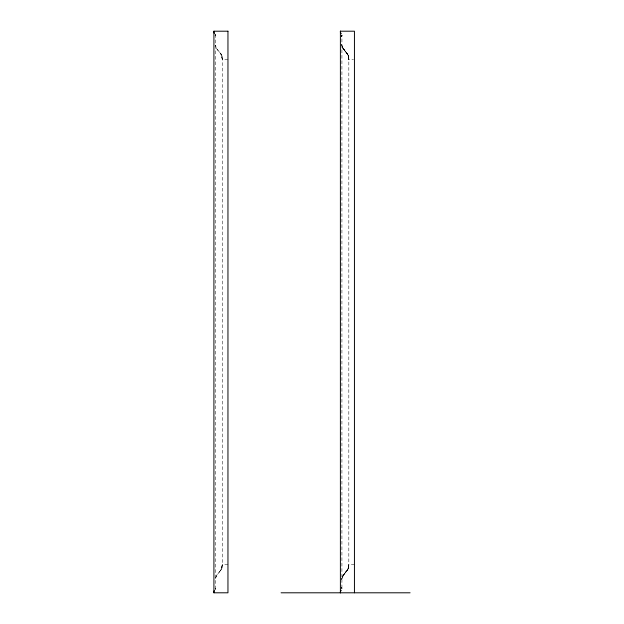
<?xml version="1.0" encoding="UTF-8"?>
<svg xmlns="http://www.w3.org/2000/svg" width="624" height="624" viewBox="0 0 624 624"><rect width="100%" height="100%" fill="white"/><g stroke="black" fill="none" stroke-linecap="round" stroke-linejoin="round"><path stroke-width="0.47" stroke-dasharray="3.12 2.34" d="M215.311 34.429L215.311 589.571M341.656 36.566L341.921 35.006L341.921 588.994L341.656 587.434M345.166 51.285L343.184 48.719L341.773 45.084A19.547 19.547 0 0 1 341.624 44.452C342.131 50.411 349.393 53.063 348.824 59.28L348.824 564.72C349.401 570.929 342.155 573.573 341.632 579.509A19.547 19.547 0 0 1 341.773 578.916L343.184 575.281L345.166 572.715M341.921 35.022L341.632 36.668M354.44 564.72L348.824 564.72L347.763 569.501L342.623 576.428L346.055 571.779A16.809 11.887 0 0 0 348.613 567.645M215.436 35.006L215.35 35.701M222.128 56.355A16.809 11.887 0 0 0 219.57 52.221L216.661 48.649L215.288 45.092L216.996 49.218L221.107 54.202L222.339 59.28L222.339 564.72L221.107 569.798L216.996 574.782L215.288 578.908L216.661 575.351L219.57 571.779A16.809 11.887 0 0 0 222.128 567.645M348.317 568.207L348.824 564.72L348.317 568.207L345.446 572.419M341.773 36.028L341.843 35.701A4.571 3.237 0 0 0 341.921 35.092M227.955 564.72L222.339 564.72L220.576 570.593L221.699 568.573M348.184 568.573L348.566 567.302M341.773 578.908L343.855 574.228M342.623 576.428L343.145 575.351M347.061 570.593L347.428 570.071A8.174 8.174 0 0 0 348.317 568.207M346.78 570.96L347.591 569.798M221.699 55.427L220.576 53.407L222.339 59.28L227.955 59.28M348.613 56.355A16.809 11.887 0 0 0 346.055 52.221L342.623 47.572L347.763 54.499L348.824 59.28L353.504 59.28M345.29 51.418L347.428 53.929A8.174 8.174 0 0 1 348.317 55.793M346.78 53.04L347.591 54.202M342.623 47.572L343.855 49.772M347.061 53.407L348.317 55.793L348.824 59.28L348.317 55.793M343.145 48.649L341.773 45.092M348.184 55.427L348.566 56.698M341.632 587.332L341.843 588.299A4.571 3.237 0 0 1 341.921 588.908M341.773 587.972L341.921 588.978M215.35 588.299L215.436 588.994M348.808 564.72A23.494 16.614 0 0 1 348.504 567.629M348.504 56.371A23.494 16.614 0 0 1 348.808 59.28M222.323 564.72A23.494 16.614 0 0 1 222.019 567.629M222.019 56.371A23.494 16.614 0 0 1 222.323 59.28M215.319 34.141A4.571 3.237 0 0 1 215.303 35.693M215.303 588.307A4.571 3.237 0 0 1 215.319 589.859"/><path stroke-width="0.94" d="M354.44 592.8L354.44 31.2L340.4 31.2L340.649 32.978A2.371 2.371 0 0 0 341.016 33.579M281.081 592.8L410.093 592.8M340.4 31.2L340.4 592.8L340.649 591.022A2.371 2.371 0 0 1 341.016 590.421M340.462 592.792A6.404 4.532 0 0 1 340.891 590.413M340.891 33.587A6.404 4.532 0 0 1 340.462 31.208M213.977 592.792A6.404 4.532 0 0 1 214.289 590.632M214.289 33.368A6.404 4.532 0 0 1 213.977 31.208M227.955 31.2L213.915 31.2L213.915 592.8L227.955 592.8L227.955 31.2"/></g></svg>
